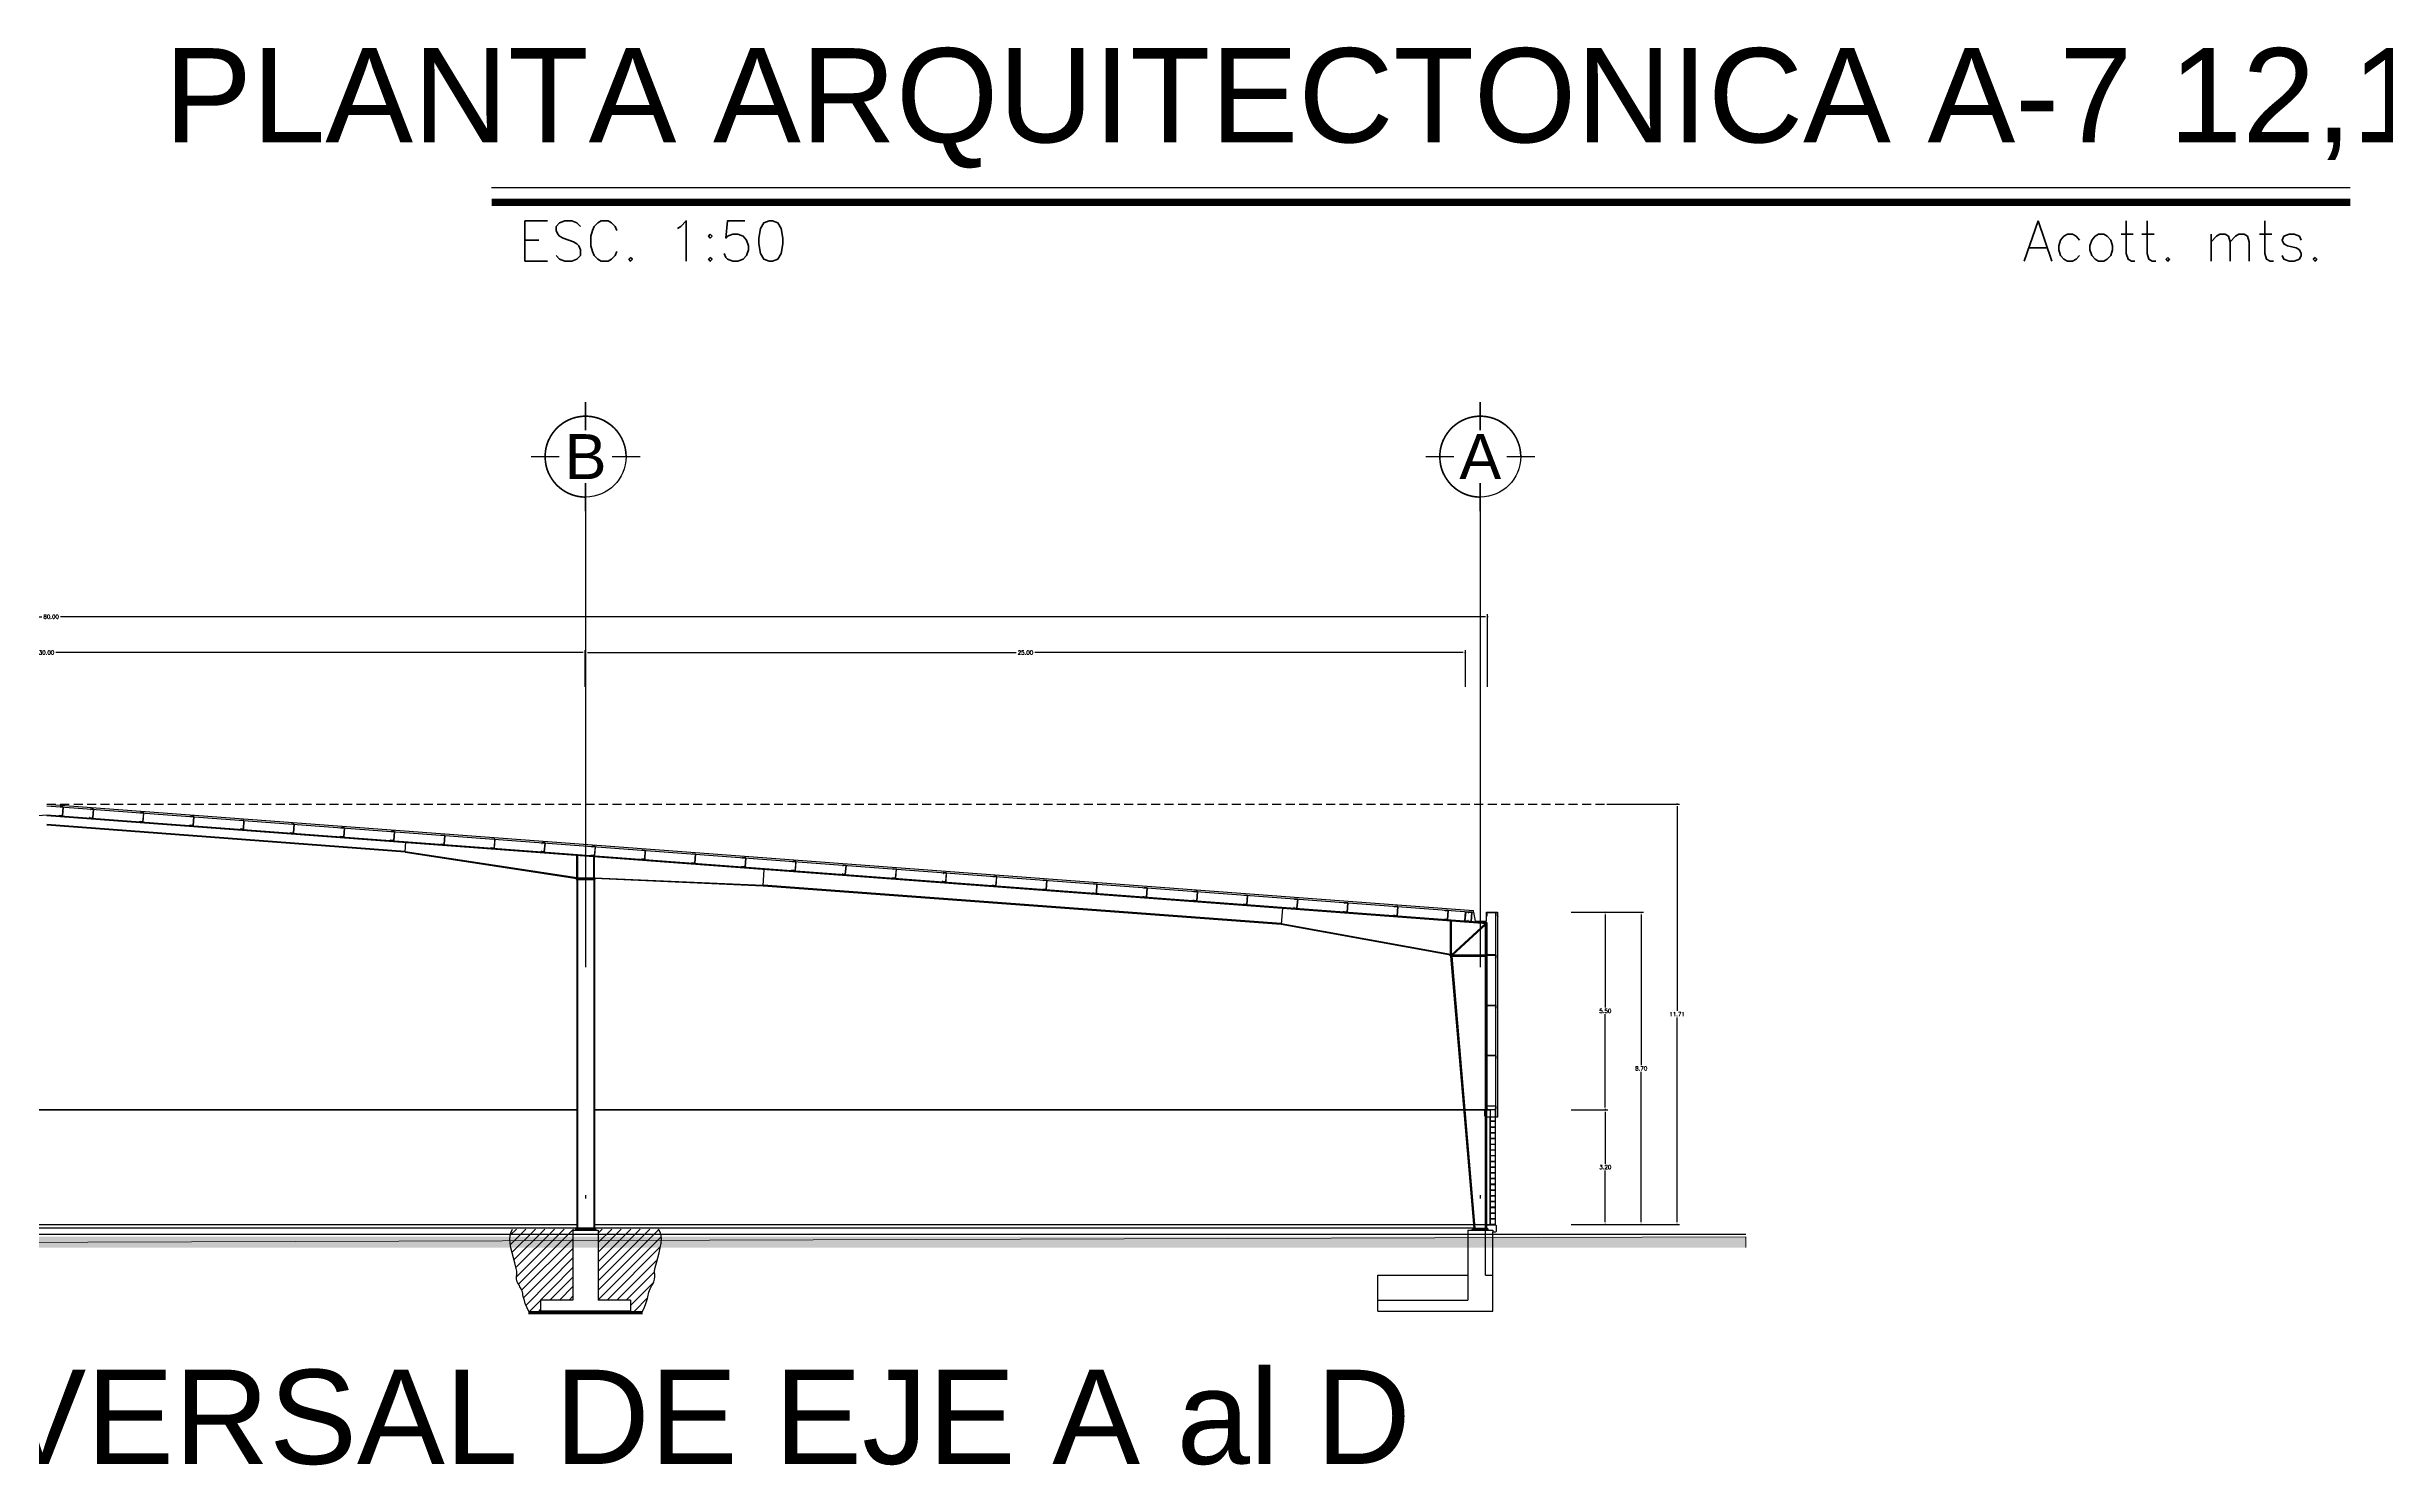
# Model space of a CAD drawing. Header units: inches. Extents: x 5 to 295, y 10 to 227.
# Drawn here: x 61.6 to 126.7, y 52.2 to 91.7 of the extents above; entities that cross this region are included whole.
import ezdxf
from ezdxf.enums import TextEntityAlignment as Align

# ---------------------------------------------------------------- set-up
doc = ezdxf.new("R2010")
doc.units = ezdxf.units.IN
doc.header["$MEASUREMENT"] = 0
doc.linetypes.add('DASHDOT', pattern=[25.4, 12.7, -6.35, 0, -6.35])
doc.linetypes.add('DASHED2', pattern=[0.375, 0.25, -0.125])
for name, color, linetype in [('1- 09', 2, 'Continuous'), ('1- 1', 1, 'Continuous'), ('1- 2', 223, 'Continuous'), ('1- 3', 3, 'Continuous'), ('8', 8, 'Continuous'), ('dim-75', 2, 'Continuous'), ('ejes', 140, 'DASHDOT'), ('hatch', 9, 'Continuous'), ('MARCO', 254, 'Continuous'), ('proy ante', 7, 'Continuous')]:
    doc.layers.add(name, color=color, linetype=linetype)
doc.layers.add('2', color=223, linetype='Continuous', lineweight=5)
doc.layers.add('3', color=3, linetype='Continuous', lineweight=30)
doc.styles.add('75', font='romans.shx', dxfattribs={"height": 0.112})
doc.styles.add('ALA', font='arial.ttf')
doc.styles.add('ROMANT', font='arial.ttf', dxfattribs={"height": 22})
doc.styles.add('TEXTOS', font='romans.shx')
doc.dimstyles.new('DIM-75P', dxfattribs={"dimtxt": 0.06375, "dimasz": 0.06375, "dimexe": 0.0675, "dimexo": 0.0468, "dimgap": 0.0375, "dimtad": 0, "dimtih": 1, "dimtoh": 1, "dimzin": 0, "dimdsep": 46, "dimtxsty": '75', "dimblk": 'flecha', "dimcen": 0.0675, "dimclrd": 1, "dimclre": 1, "dimclrt": 256, "dimadec": 0, "dimazin": 0, "dimtfac": 1, "dimtmove": 1, "dimatfit": 3, "dimldrblk": 'flecha', "dimfxl": 0.045, "dimtolj": 1, "dimtzin": 0, "dimlwd": -1, "dimlwe": -1, "dimarcsym": 0})

# ---------------------------------------------------------------- blocks, each defined once
blk = doc.blocks.new('ejeh')
at = {"layer": 'ejes', "const_width": 0.02}
blk.add_lwpolyline([(0, 0.174, -2.414214), (0.5, 0.674, 1)], format="xyb", dxfattribs=at)
for points in [[(0, 1.348), (0, 1)], [(-0.326, 0.674), (-0.674, 0.674)], [(0.326, 0.674), (0.674, 0.674)], [(0, 0), (0, 0.348)]]:
    blk.add_lwpolyline(points, dxfattribs=at)
at = {"layer": 'ejes'}
blk.add_circle((0, 0.674), 0.5, dxfattribs=at)
blk.add_attdef('X', text='', height=0.556, dxfattribs=at).set_placement((0, 0.674), align=Align.MIDDLE_CENTER)
blk = doc.blocks.new('flecha')
at = {"ltscale": 6}
for points in [[(0, 0), (-0.1, 0.1), (-0.1, 0.1), (-0.1, 0.2)], [(0, 0), (-0.1, -0.1), (-0.1, -0.1), (-0.1, -0.2)]]:
    blk.add_hatch(color=256, dxfattribs=at).paths.add_polyline_path(points)
for p, q in [((-0.1, 0.2), (-0.1, 0)), ((0, 0), (-0.1, 0.2)), ((-0.1, 0), (-0.1, 0.1)), ((0, 0), (-0.1, 0.1)), ((0, 0), (-0.1, -0.1)), ((0, 0), (-0.1, -0.2)), ((-0.1, 0), (-0.1, -0.2)), ((-0.1, 0), (-0.1, -0.1))]:
    blk.add_line(p, q, dxfattribs=at)
for points in [[(0, 0), (-0.1, 0.1), (-0.1, 0.1), (-0.1, 0.2)], [(0, 0), (-0.1, -0.1), (-0.1, -0.1), (-0.1, -0.2)]]:
    blk.add_lwpolyline(points, close=True, dxfattribs=at)
blk = doc.blocks.new('*D1421')
at = {"layer": 'Defpoints', "color": 0, "transparency": 16777216}
for p in [(101.681, 75.816), (21.684, 73.816), (101.681, 73.816)]:
    blk.add_point(p, dxfattribs=at)
at = {"layer": 'dim-75', "color": 1, "transparency": 16777216}
for p, q in [((21.684, 73.862), (21.684, 75.883)), ((21.748, 75.816), (61.421, 75.816)), ((101.618, 75.816), (61.944, 75.816)), ((101.681, 73.862), (101.681, 75.883))]:
    blk.add_line(p, q, dxfattribs=at)
at = {"layer": 'dim-75', "color": 1, "transparency": 16777216, "xscale": 0.06375, "yscale": 0.06375, "zscale": 0.06375, "rotation": 180}
blk.add_blockref('flecha', (21.684, 75.816), dxfattribs=at)
at = {"layer": 'dim-75', "color": 1, "transparency": 16777216, "xscale": 0.06375, "yscale": 0.06375, "zscale": 0.06375}
blk.add_blockref('flecha', (101.681, 75.816), dxfattribs=at)
at = {"layer": 'dim-75', "transparency": 16777216, "insert": (61.683, 75.816), "char_height": 0.112, "attachment_point": 5, "style": '75'}
blk.add_mtext('\\A1;80.00', dxfattribs=at)
blk = doc.blocks.new('*D1422')
at = {"layer": 'Defpoints', "color": 0, "transparency": 16777216}
for p in [(76.557, 74.816), (76.557, 73.816), (101.067, 73.816)]:
    blk.add_point(p, dxfattribs=at)
at = {"layer": 'dim-75', "color": 1, "transparency": 16777216}
for p, q in [((76.557, 73.862), (76.557, 74.883)), ((101.067, 73.862), (101.067, 74.883)), ((76.621, 74.816), (88.551, 74.816)), ((101.004, 74.816), (89.074, 74.816))]:
    blk.add_line(p, q, dxfattribs=at)
at = {"layer": 'dim-75', "color": 1, "transparency": 16777216, "xscale": 0.06375, "yscale": 0.06375, "zscale": 0.06375, "rotation": 180}
blk.add_blockref('flecha', (76.557, 74.816), dxfattribs=at)
at = {"layer": 'dim-75', "color": 1, "transparency": 16777216, "xscale": 0.06375, "yscale": 0.06375, "zscale": 0.06375}
blk.add_blockref('flecha', (101.067, 74.816), dxfattribs=at)
at = {"layer": 'dim-75', "transparency": 16777216, "insert": (88.812, 74.816), "char_height": 0.112, "attachment_point": 5, "style": '75'}
blk.add_mtext('\\A1;25.00', dxfattribs=at)
blk = doc.blocks.new('*D1423')
at = {"layer": 'Defpoints', "color": 0, "transparency": 16777216}
for p in [(46.549, 74.816), (46.549, 73.816), (76.557, 73.816)]:
    blk.add_point(p, dxfattribs=at)
at = {"layer": 'dim-75', "color": 1, "transparency": 16777216}
for p, q in [((46.549, 73.862), (46.549, 74.883)), ((76.557, 73.862), (76.557, 74.883)), ((46.613, 74.816), (61.292, 74.816)), ((76.493, 74.816), (61.815, 74.816))]:
    blk.add_line(p, q, dxfattribs=at)
at = {"layer": 'dim-75', "color": 1, "transparency": 16777216, "xscale": 0.06375, "yscale": 0.06375, "zscale": 0.06375, "rotation": 180}
blk.add_blockref('flecha', (46.549, 74.816), dxfattribs=at)
at = {"layer": 'dim-75', "color": 1, "transparency": 16777216, "xscale": 0.06375, "yscale": 0.06375, "zscale": 0.06375}
blk.add_blockref('flecha', (76.557, 74.816), dxfattribs=at)
at = {"layer": 'dim-75', "transparency": 16777216, "insert": (61.553, 74.816), "char_height": 0.112, "attachment_point": 5, "style": '75'}
blk.add_mtext('\\A1;30.00', dxfattribs=at)
blk = doc.blocks.new('*D1425')
at = {"layer": 'Defpoints', "color": 0, "transparency": 16777216}
for p in [(103.958, 67.582), (103.958, 58.882), (105.958, 58.882)]:
    blk.add_point(p, dxfattribs=at)
at = {"layer": 'dim-75', "color": 1, "transparency": 16777216}
for p, q in [((104.005, 67.582), (106.026, 67.582)), ((105.958, 67.518), (105.958, 63.326)), ((105.958, 58.946), (105.958, 63.139)), ((104.005, 58.882), (106.026, 58.882))]:
    blk.add_line(p, q, dxfattribs=at)
at = {"layer": 'dim-75', "color": 1, "transparency": 16777216, "xscale": 0.06375, "yscale": 0.06375, "zscale": 0.06375}
for p, rotation in [((105.958, 67.582), 90), ((105.958, 58.882), 270)]:
    blk.add_blockref('flecha', p, dxfattribs=dict(at, rotation=rotation))
at = {"layer": 'dim-75', "transparency": 16777216, "insert": (105.958, 63.232), "char_height": 0.112, "attachment_point": 5, "style": '75'}
blk.add_mtext('\\A1;8.70', dxfattribs=at)
blk = doc.blocks.new('*D1426')
at = {"layer": 'Defpoints', "color": 0, "transparency": 16777216}
for p in [(103.958, 62.082), (104.958, 62.082), (103.958, 58.882)]:
    blk.add_point(p, dxfattribs=at)
at = {"layer": 'dim-75', "color": 1, "transparency": 16777216}
for p, q in [((104.005, 62.082), (105.026, 62.082)), ((104.958, 62.018), (104.958, 60.576)), ((104.958, 58.946), (104.958, 60.389)), ((104.005, 58.882), (105.026, 58.882))]:
    blk.add_line(p, q, dxfattribs=at)
at = {"layer": 'dim-75', "color": 1, "transparency": 16777216, "xscale": 0.06375, "yscale": 0.06375, "zscale": 0.06375}
for p, rotation in [((104.958, 62.082), 90), ((104.958, 58.882), 270)]:
    blk.add_blockref('flecha', p, dxfattribs=dict(at, rotation=rotation))
at = {"layer": 'dim-75', "transparency": 16777216, "insert": (104.958, 60.482), "char_height": 0.112, "attachment_point": 5, "style": '75'}
blk.add_mtext('\\A1;3.20', dxfattribs=at)
blk = doc.blocks.new('*D1427')
at = {"layer": 'Defpoints', "color": 0, "transparency": 16777216}
for p in [(103.958, 67.582), (104.958, 67.582), (103.958, 62.082)]:
    blk.add_point(p, dxfattribs=at)
at = {"layer": 'dim-75', "color": 1, "transparency": 16777216}
for p, q in [((104.005, 67.582), (105.026, 67.582)), ((104.958, 67.518), (104.958, 64.926)), ((104.958, 62.146), (104.958, 64.739)), ((104.005, 62.082), (105.026, 62.082))]:
    blk.add_line(p, q, dxfattribs=at)
at = {"layer": 'dim-75', "color": 1, "transparency": 16777216, "xscale": 0.06375, "yscale": 0.06375, "zscale": 0.06375}
for p, rotation in [((104.958, 67.582), 90), ((104.958, 62.082), 270)]:
    blk.add_blockref('flecha', p, dxfattribs=dict(at, rotation=rotation))
at = {"layer": 'dim-75', "transparency": 16777216, "insert": (104.958, 64.832), "char_height": 0.112, "attachment_point": 5, "style": '75'}
blk.add_mtext('\\A1;5.50', dxfattribs=at)
blk = doc.blocks.new('*D1431')
at = {"layer": 'Defpoints', "color": 0, "transparency": 16777216}
for p in [(104.958, 70.597), (104.958, 58.882), (106.958, 58.882)]:
    blk.add_point(p, dxfattribs=at)
at = {"layer": 'dim-75', "color": 1, "transparency": 16777216}
for p, q in [((105.005, 70.597), (107.026, 70.597)), ((106.958, 70.533), (106.958, 64.833)), ((106.958, 58.946), (106.958, 64.646)), ((105.005, 58.882), (107.026, 58.882))]:
    blk.add_line(p, q, dxfattribs=at)
at = {"layer": 'dim-75', "color": 1, "transparency": 16777216, "xscale": 0.06375, "yscale": 0.06375, "zscale": 0.06375}
for p, rotation in [((106.958, 70.597), 90), ((106.958, 58.882), 270)]:
    blk.add_blockref('flecha', p, dxfattribs=dict(at, rotation=rotation))
at = {"layer": 'dim-75', "transparency": 16777216, "insert": (106.958, 64.74), "char_height": 0.112, "attachment_point": 5, "style": '75'}
blk.add_mtext('\\A1;11.71', dxfattribs=at)

msp = doc.modelspace()

# ---------------------------------------------------------------- hatches: boundary and pattern name
at = {"layer": 'proy ante'}
for points in [[(16.529, 58.543), (16.529, 58.243), (108.867, 58.543)], [(16.529, 58.243), (108.867, 58.543), (108.867, 58.243)]]:
    msp.add_hatch(color=256, dxfattribs=at).paths.add_polyline_path(points)

# ---------------------------------------------------------------- linework, layer by layer
at = {"layer": '1- 09', "lineweight": 25}
for points in [[(71.545, 69.278), (61.561, 70.028)], [(71.545, 69.254), (61.561, 70.005)], [(71.545, 69.254), (71.561, 69.547)], [(71.545, 69.278), (76.316, 68.551)], [(71.545, 69.254), (76.316, 68.52)], [(76.316, 68.528), (76.316, 69.191)], [(76.316, 68.528), (76.814, 68.528), (76.814, 69.152)], [(76.34, 68.528), (76.34, 69.191)], [(76.79, 68.528), (76.79, 69.152)], [(76.3, 68.528), (76.3, 68.496), (76.829, 68.496), (76.829, 68.528), (76.3, 68.528)], [(76.3, 68.496), (76.3, 68.496)], [(76.316, 68.496), (76.316, 58.78)], [(76.34, 68.496), (76.34, 58.78)], [(76.79, 68.496), (76.79, 58.78)], [(76.814, 68.543), (81.505, 68.338)], [(76.814, 68.528), (81.505, 68.322)], [(76.814, 68.496), (76.814, 58.78)], [(81.505, 68.322), (81.537, 68.772)], [(95.937, 67.272), (81.505, 68.338)], [(81.505, 68.322), (95.937, 67.248)], [(95.968, 67.69), (95.937, 67.248)], [(95.937, 67.272), (100.652, 66.419)], [(95.937, 67.248), (100.652, 66.395)], [(100.652, 66.395), (100.652, 67.343)], [(100.676, 66.395), (100.676, 67.343)], [(101.624, 67.272), (100.676, 66.395)], [(101.624, 67.232), (100.716, 66.395)], [(100.637, 66.371), (100.637, 66.395), (101.671, 66.395), (101.671, 66.371), (100.637, 66.371)], [(100.637, 66.395), (100.637, 66.395)], [(100.637, 66.371), (100.637, 66.355), (101.671, 66.355), (101.671, 66.371), (100.637, 66.371)], [(100.637, 66.355), (100.637, 66.355)], [(100.652, 66.355), (101.3, 58.78)], [(100.684, 66.355), (101.324, 58.78)]]:
    msp.add_lwpolyline(points, dxfattribs=at)
at = {"layer": '1- 1', "lineweight": 25}
for points in [[(61.561, 70.597), (101.292, 67.627)], [(61.561, 70.55), (101.292, 67.58), (101.292, 67.627)], [(61.561, 70.297), (101.656, 67.295)], [(61.561, 70.273), (101.656, 67.272)], [(101.624, 66.395), (101.624, 67.272)], [(101.656, 66.395), (101.656, 67.295)], [(101.908, 61.877), (101.908, 67.58), (101.956, 67.58)], [(101.956, 67.58), (101.956, 61.877), (101.908, 61.877)], [(101.624, 58.78), (101.624, 66.355)], [(101.656, 58.78), (101.656, 66.355)], [(101.9, 62.082), (101.624, 62.082), (101.6, 62.058)], [(101.6, 61.908), (101.6, 62.058)], [(101.9, 61.877), (101.624, 61.877), (101.6, 61.908)], [(101.75, 58.875), (101.75, 61.877)], [(101.9, 58.875), (101.9, 62.082)], [(101.75, 61.774), (101.9, 61.774)], [(101.75, 61.758), (101.9, 61.758)], [(101.75, 61.608), (101.9, 61.608)], [(101.75, 61.6), (101.9, 61.6)], [(101.75, 61.45), (101.9, 61.45)], [(101.75, 61.442), (101.9, 61.442)], [(101.75, 61.292), (101.9, 61.292)], [(101.75, 61.276), (101.9, 61.276)], [(101.75, 61.126), (101.9, 61.126)], [(101.75, 61.118), (101.9, 61.118)], [(101.75, 60.968), (101.9, 60.968)], [(101.75, 60.96), (101.9, 60.96)], [(101.75, 60.81), (101.9, 60.81)], [(101.75, 60.802), (101.9, 60.802)], [(101.75, 60.652), (101.9, 60.652)], [(101.75, 60.637), (101.9, 60.637)], [(101.75, 60.487), (101.9, 60.487)], [(101.75, 60.479), (101.9, 60.479)], [(101.75, 60.329), (101.9, 60.329)], [(101.75, 60.321), (101.9, 60.321)], [(101.75, 60.171), (101.9, 60.171)], [(101.75, 60.163), (101.9, 60.163)], [(101.75, 60.013), (101.9, 60.013)], [(101.75, 59.997), (101.9, 59.997)], [(101.75, 59.847), (101.9, 59.847)], [(101.75, 59.839), (101.9, 59.839)], [(101.75, 59.689), (101.9, 59.689)], [(101.75, 59.681), (101.9, 59.681)], [(101.75, 59.531), (101.9, 59.531)], [(101.75, 59.523), (101.9, 59.523)], [(101.75, 59.373), (101.9, 59.373)], [(101.75, 59.357), (101.9, 59.357)], [(101.75, 59.207), (101.9, 59.207)], [(101.75, 59.199), (101.9, 59.199)], [(101.75, 59.049), (101.9, 59.049)], [(101.75, 59.041), (101.9, 59.041)], [(101.75, 58.891), (101.9, 58.891)]]:
    msp.add_lwpolyline(points, dxfattribs=at)
at = {"layer": '1- 2', "lineweight": 25}
for points in [[(61.916, 70.289), (61.916, 70.273), (62.003, 70.265), (62.019, 70.51), (62.019, 70.518), (61.94, 70.526), (61.932, 70.526), (61.932, 70.51), (61.932, 70.518)], [(61.94, 70.518), (61.94, 70.526), (62.019, 70.518)], [(62.019, 70.51), (62.003, 70.265)], [(62.754, 70.226), (62.754, 70.21), (62.761, 70.21), (62.84, 70.202), (62.84, 70.21), (62.864, 70.455), (62.856, 70.455), (62.777, 70.463), (62.777, 70.455), (62.769, 70.447), (62.777, 70.447), (62.777, 70.455)], [(62.777, 70.463), (62.856, 70.455)], [(62.864, 70.455), (62.84, 70.21)], [(64.152, 70.123), (64.152, 70.107), (64.16, 70.107), (64.239, 70.099), (64.262, 70.344), (64.262, 70.352), (64.254, 70.352), (64.175, 70.36), (64.175, 70.352), (64.167, 70.352), (64.167, 70.336), (64.175, 70.336), (64.175, 70.352), (64.254, 70.352)], [(64.254, 70.344), (64.239, 70.099), (64.16, 70.107)], [(62.003, 70.265), (61.916, 70.273), (61.916, 70.289)], [(62.003, 70.273), (62.003, 70.281)], [(62.754, 70.21), (62.761, 70.226), (62.754, 70.226)], [(62.84, 70.202), (62.761, 70.21)], [(64.152, 70.107), (64.152, 70.123)], [(65.573, 70.249), (65.652, 70.242), (65.637, 69.997), (65.55, 70.005), (65.55, 70.02)], [(66.948, 69.902), (66.948, 69.91)], [(67.027, 69.894), (66.948, 69.894)], [(66.972, 70.147), (67.051, 70.139), (67.035, 69.894)], [(68.346, 69.807), (68.346, 69.791), (68.425, 69.783), (68.433, 69.783), (68.433, 69.791), (68.449, 70.036), (68.362, 70.044), (68.362, 70.028), (68.362, 70.036)], [(68.425, 69.783), (68.346, 69.791), (68.346, 69.807)], [(68.362, 70.044), (68.449, 70.036), (68.433, 69.791)], [(68.425, 69.791), (68.425, 69.799)], [(69.823, 69.681), (69.744, 69.689), (69.744, 69.704)], [(69.768, 69.934), (69.847, 69.934)], [(69.847, 69.926), (69.831, 69.681)], [(71.245, 69.823), (71.221, 69.578), (71.142, 69.586), (71.142, 69.602)], [(71.237, 69.823), (71.237, 69.831)], [(72.54, 69.483), (72.54, 69.491)], [(72.619, 69.468), (72.54, 69.475)], [(72.619, 69.475), (72.619, 69.483)], [(73.938, 69.389), (73.93, 69.373), (73.938, 69.373), (74.017, 69.365), (74.025, 69.373), (74.041, 69.618), (74.033, 69.618), (73.954, 69.625), (73.954, 69.61), (73.954, 69.618)], [(74.017, 69.365), (73.938, 69.373), (73.938, 69.389)], [(73.954, 69.625), (74.033, 69.618)], [(74.041, 69.618), (74.017, 69.373)], [(75.329, 69.286), (75.329, 69.27), (75.336, 69.27), (75.415, 69.262), (75.439, 69.507), (75.439, 69.515), (75.431, 69.515), (75.352, 69.523), (75.352, 69.515), (75.344, 69.499), (75.352, 69.499), (75.352, 69.515), (75.431, 69.515)], [(75.329, 69.27), (75.336, 69.286), (75.329, 69.286)], [(75.439, 69.507), (75.415, 69.262), (75.336, 69.27)], [(75.431, 69.507), (75.431, 69.515)], [(76.727, 69.183), (76.727, 69.159), (76.814, 69.159), (76.837, 69.404), (76.829, 69.404), (76.829, 69.412), (76.742, 69.412), (76.742, 69.396), (76.75, 69.412), (76.829, 69.404), (76.814, 69.159), (76.735, 69.167)], [(76.727, 69.167), (76.727, 69.183)], [(78.148, 69.31), (78.227, 69.302), (78.212, 69.057), (78.125, 69.057)], [(78.125, 69.065), (78.125, 69.073)], [(79.523, 68.97), (79.523, 68.954), (79.602, 68.946), (79.61, 68.946), (79.61, 68.954), (79.626, 69.199), (79.547, 69.207), (79.539, 69.207), (79.539, 69.191), (79.539, 69.199)], [(79.547, 69.199), (79.547, 69.207), (79.626, 69.199), (79.61, 68.954)], [(80.921, 68.867), (80.921, 68.851), (81, 68.844), (81.008, 68.844), (81.024, 69.088), (81.024, 69.096), (80.937, 69.104), (80.937, 69.08), (80.937, 69.096), (81.024, 69.096)], [(81.024, 69.088), (81.008, 68.844)], [(79.602, 68.946), (79.523, 68.954), (79.523, 68.97)], [(79.602, 68.954), (79.602, 68.962)], [(81, 68.844), (80.921, 68.851), (80.921, 68.867)], [(82.422, 68.986), (82.398, 68.741), (82.319, 68.749), (82.319, 68.765)], [(83.709, 68.654), (83.709, 68.638), (83.717, 68.638), (83.796, 68.63), (83.796, 68.638), (83.82, 68.883), (83.812, 68.883), (83.733, 68.891), (83.725, 68.875), (83.733, 68.875), (83.733, 68.891), (83.812, 68.883)], [(83.709, 68.646), (83.717, 68.654), (83.709, 68.654)], [(83.82, 68.883), (83.796, 68.638), (83.717, 68.638)], [(83.717, 68.646), (83.717, 68.654)], [(85.107, 68.551), (85.107, 68.535), (85.115, 68.535), (85.194, 68.528), (85.194, 68.535), (85.218, 68.78), (85.21, 68.78), (85.131, 68.788), (85.123, 68.78), (85.123, 68.772), (85.131, 68.78)], [(85.107, 68.535), (85.107, 68.551)], [(85.194, 68.528), (85.115, 68.535)], [(85.131, 68.788), (85.21, 68.78), (85.194, 68.535)], [(86.505, 68.449), (86.505, 68.433), (86.513, 68.433), (86.592, 68.425), (86.616, 68.67), (86.616, 68.678), (86.608, 68.678), (86.529, 68.686), (86.521, 68.678), (86.521, 68.662), (86.529, 68.662), (86.529, 68.678), (86.608, 68.678)], [(86.505, 68.433), (86.513, 68.449), (86.505, 68.449)], [(86.608, 68.67), (86.592, 68.425), (86.513, 68.433)], [(87.904, 68.346), (87.904, 68.322), (87.99, 68.322), (88.014, 68.567), (88.006, 68.567), (88.006, 68.575), (87.919, 68.575), (87.919, 68.559), (87.927, 68.575), (88.006, 68.567), (87.99, 68.322), (87.904, 68.33)], [(89.302, 68.235), (89.302, 68.219), (89.31, 68.219), (89.389, 68.212), (89.389, 68.219), (89.412, 68.464), (89.404, 68.464), (89.325, 68.472), (89.318, 68.472), (89.318, 68.456), (89.325, 68.472), (89.404, 68.464), (89.389, 68.219), (89.31, 68.219)], [(87.904, 68.33), (87.904, 68.346)], [(87.911, 68.33), (87.911, 68.338)], [(89.302, 68.227), (89.302, 68.235)], [(89.31, 68.227), (89.31, 68.235)], [(90.7, 68.133), (90.7, 68.117), (90.787, 68.109), (90.787, 68.117), (90.802, 68.362), (90.723, 68.37), (90.716, 68.37), (90.716, 68.354), (90.716, 68.362)], [(90.787, 68.109), (90.7, 68.117), (90.7, 68.133)], [(90.723, 68.362), (90.723, 68.37), (90.802, 68.362), (90.787, 68.117)], [(92.098, 68.03), (92.098, 68.014), (92.177, 68.006), (92.185, 68.006), (92.201, 68.251), (92.201, 68.259), (92.122, 68.267), (92.114, 68.267), (92.114, 68.243), (92.114, 68.259)], [(92.177, 68.006), (92.098, 68.014), (92.098, 68.03)], [(92.122, 68.259), (92.201, 68.259)], [(92.201, 68.251), (92.185, 68.006)], [(93.575, 67.904), (93.496, 67.911), (93.496, 67.927)], [(94.997, 68.046), (94.973, 67.801), (94.894, 67.801)], [(94.894, 67.809), (94.894, 67.817)], [(96.284, 67.714), (96.284, 67.698), (96.292, 67.698), (96.371, 67.69), (96.371, 67.698), (96.395, 67.943), (96.387, 67.943), (96.308, 67.951), (96.308, 67.943), (96.3, 67.935), (96.308, 67.935), (96.308, 67.943)], [(96.308, 67.951), (96.387, 67.943)], [(96.395, 67.943), (96.371, 67.698)], [(97.682, 67.611), (97.682, 67.595), (97.69, 67.595), (97.769, 67.588), (97.793, 67.832), (97.785, 67.84), (97.706, 67.848), (97.698, 67.84), (97.698, 67.825), (97.706, 67.84), (97.785, 67.84)], [(97.785, 67.832), (97.769, 67.588), (97.69, 67.595)], [(99.104, 67.738), (99.183, 67.73), (99.167, 67.485), (99.081, 67.493), (99.081, 67.509)], [(96.284, 67.698), (96.292, 67.714), (96.284, 67.714)], [(96.371, 67.69), (96.292, 67.698)], [(97.682, 67.595), (97.682, 67.611)], [(100.479, 67.39), (100.479, 67.398)], [(100.558, 67.382), (100.479, 67.382)], [(100.502, 67.635), (100.581, 67.627), (100.566, 67.382)], [(101.047, 67.343), (101.063, 67.588)], [(101.15, 67.588), (101.071, 67.588), (101.047, 67.343)], [(101.047, 67.343), (101.055, 67.335)], [(101.134, 67.351), (101.134, 67.335), (101.055, 67.335)], [(101.071, 67.596), (101.071, 67.588), (101.063, 67.588)], [(101.071, 67.596), (101.15, 67.588), (101.158, 67.58)], [(101.134, 67.335), (101.142, 67.351), (101.134, 67.351)], [(101.245, 67.572), (101.221, 67.327), (101.142, 67.335)], [(101.15, 67.588), (101.15, 67.596)], [(101.158, 67.58), (101.15, 67.564), (101.15, 67.58)], [(101.237, 67.572), (101.237, 67.58)], [(101.656, 67.572), (101.656, 67.564)], [(101.656, 67.572), (101.9, 67.572)], [(101.9, 67.564), (101.9, 67.572), (101.656, 67.572)], [(101.671, 67.485), (101.656, 67.485), (101.656, 67.564)], [(101.656, 67.564), (101.656, 67.485), (101.671, 67.485)], [(101.908, 67.564), (101.908, 67.572), (101.9, 67.572)], [(101.908, 67.564), (101.908, 67.485), (101.9, 67.485)], [(101.908, 67.485), (101.908, 67.564)], [(101.908, 67.485), (101.908, 67.493)], [(101.893, 66.3), (101.9, 66.3), (101.908, 66.308), (101.908, 66.387), (101.9, 66.395), (101.656, 66.395), (101.656, 66.3), (101.671, 66.3), (101.671, 66.308), (101.656, 66.308), (101.656, 66.387), (101.9, 66.387)], [(101.9, 66.308), (101.893, 66.308), (101.893, 66.3)], [(101.908, 66.387), (101.908, 66.308)], [(101.656, 64.91), (101.656, 64.989), (101.9, 64.989)], [(101.9, 64.902), (101.893, 64.902)], [(101.9, 64.91), (101.9, 64.918)], [(101.908, 64.989), (101.908, 64.91)], [(101.656, 63.591), (101.901, 63.591)], [(101.901, 63.504), (101.893, 63.504)], [(101.901, 63.583), (101.901, 63.591)], [(101.908, 63.583), (101.908, 63.504)], [(101.656, 62.106), (101.656, 62.193)], [(101.656, 62.185), (101.656, 62.193), (101.901, 62.193)], [(101.9, 62.185), (101.656, 62.185), (101.656, 62.106), (101.671, 62.106), (101.671, 62.098)], [(101.656, 62.106), (101.656, 62.098)], [(101.671, 62.098), (101.656, 62.098)], [(101.9, 62.098), (101.893, 62.098), (101.893, 62.106), (101.9, 62.106)], [(101.908, 62.185), (101.901, 62.193)], [(101.908, 62.185), (101.908, 62.106), (101.901, 62.098)], [(101.908, 62.106), (101.908, 62.185)], [(101.908, 62.106), (101.908, 62.114)], [(101.276, 58.78), (21.822, 58.78)], [(76.316, 58.875), (46.798, 58.875)], [(101.292, 58.875), (76.814, 58.875)]]:
    msp.add_lwpolyline(points, dxfattribs=at)
for points, knots in [([(65.55, 70.02), (65.55, 70.02), (65.55, 69.997), (65.55, 69.997), (65.55, 69.997), (65.637, 69.997), (65.637, 69.997), (65.637, 69.997), (65.652, 70.242), (65.652, 70.242), (65.652, 70.242), (65.652, 70.249), (65.652, 70.249), (65.652, 70.249), (65.566, 70.249), (65.566, 70.249), (65.566, 70.249), (65.566, 70.234), (65.566, 70.234), (65.566, 70.234), (65.566, 70.249), (65.566, 70.249)], [0, 0, 0, 0, 1, 1, 1, 2, 2, 2, 3, 3, 3, 4, 4, 4, 5, 5, 5, 6, 6, 6, 7, 7, 7, 7]), ([(66.948, 69.91), (66.948, 69.91), (66.948, 69.894), (66.948, 69.894), (66.948, 69.894), (67.027, 69.886), (67.027, 69.886), (67.027, 69.886), (67.035, 69.886), (67.035, 69.886), (67.035, 69.886), (67.035, 69.894), (67.035, 69.894), (67.035, 69.894), (67.051, 70.139), (67.051, 70.139), (67.051, 70.139), (66.972, 70.147), (66.972, 70.147), (66.972, 70.147), (66.964, 70.147), (66.964, 70.147), (66.964, 70.147), (66.964, 70.131), (66.964, 70.131), (66.964, 70.131), (66.964, 70.147), (66.964, 70.147)], [0, 0, 0, 0, 1, 1, 1, 2, 2, 2, 3, 3, 3, 4, 4, 4, 5, 5, 5, 6, 6, 6, 7, 7, 7, 8, 8, 8, 9, 9, 9, 9]), ([(69.744, 69.704), (69.744, 69.704), (69.744, 69.689), (69.744, 69.689), (69.744, 69.689), (69.823, 69.681), (69.823, 69.681), (69.823, 69.681), (69.831, 69.681), (69.831, 69.681), (69.831, 69.681), (69.847, 69.926), (69.847, 69.926), (69.847, 69.926), (69.847, 69.934), (69.847, 69.934), (69.847, 69.934), (69.768, 69.941), (69.768, 69.941), (69.768, 69.941), (69.76, 69.934), (69.76, 69.934), (69.76, 69.934), (69.76, 69.918), (69.76, 69.918), (69.76, 69.918), (69.76, 69.934), (69.76, 69.934)], [0, 0, 0, 0, 1, 1, 1, 2, 2, 2, 3, 3, 3, 4, 4, 4, 5, 5, 5, 6, 6, 6, 7, 7, 7, 8, 8, 8, 9, 9, 9, 9]), ([(71.142, 69.602), (71.142, 69.602), (71.134, 69.586), (71.134, 69.586), (71.134, 69.586), (71.142, 69.578), (71.142, 69.578), (71.142, 69.578), (71.229, 69.578), (71.229, 69.578), (71.229, 69.578), (71.245, 69.823), (71.245, 69.823), (71.245, 69.823), (71.245, 69.831), (71.245, 69.831), (71.245, 69.831), (71.158, 69.831), (71.158, 69.831), (71.158, 69.831), (71.158, 69.815), (71.158, 69.815), (71.158, 69.815), (71.158, 69.831), (71.158, 69.831), (71.158, 69.831), (71.245, 69.823), (71.245, 69.823)], [0, 0, 0, 0, 1, 1, 1, 2, 2, 2, 3, 3, 3, 4, 4, 4, 5, 5, 5, 6, 6, 6, 7, 7, 7, 8, 8, 8, 9, 9, 9, 9]), ([(72.54, 69.491), (72.54, 69.491), (72.54, 69.475), (72.54, 69.475), (72.54, 69.475), (72.619, 69.468), (72.619, 69.468), (72.619, 69.468), (72.627, 69.468), (72.627, 69.468), (72.627, 69.468), (72.627, 69.475), (72.627, 69.475), (72.627, 69.475), (72.643, 69.72), (72.643, 69.72), (72.643, 69.72), (72.556, 69.728), (72.556, 69.728), (72.556, 69.728), (72.556, 69.712), (72.556, 69.712), (72.556, 69.712), (72.556, 69.728), (72.556, 69.728), (72.556, 69.728), (72.643, 69.72), (72.643, 69.72), (72.643, 69.72), (72.627, 69.475), (72.627, 69.475)], [0, 0, 0, 0, 1, 1, 1, 2, 2, 2, 3, 3, 3, 4, 4, 4, 5, 5, 5, 6, 6, 6, 7, 7, 7, 8, 8, 8, 9, 9, 9, 10, 10, 10, 10]), ([(78.125, 69.073), (78.125, 69.073), (78.125, 69.057), (78.125, 69.057), (78.125, 69.057), (78.212, 69.049), (78.212, 69.049), (78.212, 69.049), (78.212, 69.057), (78.212, 69.057), (78.212, 69.057), (78.227, 69.302), (78.227, 69.302), (78.227, 69.302), (78.148, 69.31), (78.148, 69.31), (78.148, 69.31), (78.141, 69.31), (78.141, 69.31), (78.141, 69.31), (78.141, 69.294), (78.141, 69.294), (78.141, 69.294), (78.141, 69.31), (78.141, 69.31)], [0, 0, 0, 0, 1, 1, 1, 2, 2, 2, 3, 3, 3, 4, 4, 4, 5, 5, 5, 6, 6, 6, 7, 7, 7, 8, 8, 8, 8]), ([(82.319, 68.765), (82.319, 68.765), (82.311, 68.749), (82.311, 68.749), (82.311, 68.749), (82.319, 68.741), (82.319, 68.741), (82.319, 68.741), (82.406, 68.741), (82.406, 68.741), (82.406, 68.741), (82.422, 68.986), (82.422, 68.986), (82.422, 68.986), (82.414, 68.994), (82.414, 68.994), (82.414, 68.994), (82.335, 68.994), (82.335, 68.994), (82.335, 68.994), (82.335, 68.978), (82.335, 68.978), (82.335, 68.978), (82.335, 68.994), (82.335, 68.994), (82.335, 68.994), (82.414, 68.986), (82.414, 68.986)], [0, 0, 0, 0, 1, 1, 1, 2, 2, 2, 3, 3, 3, 4, 4, 4, 5, 5, 5, 6, 6, 6, 7, 7, 7, 8, 8, 8, 9, 9, 9, 9]), ([(93.496, 67.927), (93.496, 67.927), (93.496, 67.904), (93.496, 67.904), (93.496, 67.904), (93.583, 67.904), (93.583, 67.904), (93.583, 67.904), (93.599, 68.148), (93.599, 68.148), (93.599, 68.148), (93.599, 68.156), (93.599, 68.156), (93.599, 68.156), (93.512, 68.156), (93.512, 68.156), (93.512, 68.156), (93.512, 68.141), (93.512, 68.141), (93.512, 68.141), (93.512, 68.156), (93.512, 68.156), (93.512, 68.156), (93.599, 68.148), (93.599, 68.148), (93.599, 68.148), (93.583, 67.904), (93.583, 67.904)], [0, 0, 0, 0, 1, 1, 1, 2, 2, 2, 3, 3, 3, 4, 4, 4, 5, 5, 5, 6, 6, 6, 7, 7, 7, 8, 8, 8, 9, 9, 9, 9]), ([(94.894, 67.817), (94.894, 67.817), (94.886, 67.809), (94.886, 67.809), (94.886, 67.809), (94.894, 67.801), (94.894, 67.801), (94.894, 67.801), (94.973, 67.793), (94.973, 67.793), (94.973, 67.793), (94.981, 67.801), (94.981, 67.801), (94.981, 67.801), (94.997, 68.046), (94.997, 68.046), (94.997, 68.046), (94.989, 68.046), (94.989, 68.046), (94.989, 68.046), (94.91, 68.054), (94.91, 68.054), (94.91, 68.054), (94.91, 68.038), (94.91, 68.038), (94.91, 68.038), (94.91, 68.054), (94.91, 68.054), (94.91, 68.054), (94.989, 68.046), (94.989, 68.046)], [0, 0, 0, 0, 1, 1, 1, 2, 2, 2, 3, 3, 3, 4, 4, 4, 5, 5, 5, 6, 6, 6, 7, 7, 7, 8, 8, 8, 9, 9, 9, 10, 10, 10, 10]), ([(99.081, 67.509), (99.081, 67.509), (99.081, 67.485), (99.081, 67.485), (99.081, 67.485), (99.167, 67.485), (99.167, 67.485), (99.167, 67.485), (99.183, 67.73), (99.183, 67.73), (99.183, 67.73), (99.183, 67.738), (99.183, 67.738), (99.183, 67.738), (99.096, 67.738), (99.096, 67.738), (99.096, 67.738), (99.096, 67.722), (99.096, 67.722), (99.096, 67.722), (99.096, 67.738), (99.096, 67.738)], [0, 0, 0, 0, 1, 1, 1, 2, 2, 2, 3, 3, 3, 4, 4, 4, 5, 5, 5, 6, 6, 6, 7, 7, 7, 7]), ([(100.479, 67.398), (100.479, 67.398), (100.479, 67.382), (100.479, 67.382), (100.479, 67.382), (100.558, 67.374), (100.558, 67.374), (100.558, 67.374), (100.566, 67.374), (100.566, 67.374), (100.566, 67.374), (100.566, 67.382), (100.566, 67.382), (100.566, 67.382), (100.581, 67.627), (100.581, 67.627), (100.581, 67.627), (100.502, 67.635), (100.502, 67.635), (100.502, 67.635), (100.494, 67.635), (100.494, 67.635), (100.494, 67.635), (100.494, 67.619), (100.494, 67.619), (100.494, 67.619), (100.494, 67.635), (100.494, 67.635)], [0, 0, 0, 0, 1, 1, 1, 2, 2, 2, 3, 3, 3, 4, 4, 4, 5, 5, 5, 6, 6, 6, 7, 7, 7, 8, 8, 8, 9, 9, 9, 9]), ([(101.055, 67.343), (101.055, 67.343), (101.134, 67.335), (101.134, 67.335), (101.134, 67.335), (101.134, 67.351), (101.134, 67.351), (101.134, 67.351), (101.134, 67.335), (101.134, 67.335), (101.134, 67.335), (101.142, 67.335), (101.142, 67.335), (101.142, 67.335), (101.221, 67.327), (101.221, 67.327), (101.221, 67.327), (101.245, 67.572), (101.245, 67.572), (101.245, 67.572), (101.245, 67.58), (101.245, 67.58), (101.245, 67.58), (101.237, 67.58), (101.237, 67.58), (101.237, 67.58), (101.158, 67.588), (101.158, 67.588), (101.158, 67.588), (101.158, 67.58), (101.158, 67.58), (101.158, 67.58), (101.15, 67.564), (101.15, 67.564), (101.15, 67.564), (101.158, 67.564), (101.158, 67.564), (101.158, 67.564), (101.158, 67.58), (101.158, 67.58), (101.158, 67.58), (101.237, 67.58), (101.237, 67.58)], [0, 0, 0, 0, 1, 1, 1, 2, 2, 2, 3, 3, 3, 4, 4, 4, 5, 5, 5, 6, 6, 6, 7, 7, 7, 8, 8, 8, 9, 9, 9, 10, 10, 10, 11, 11, 11, 12, 12, 12, 13, 13, 13, 14, 14, 14, 14]), ([(101.9, 67.485), (101.9, 67.485), (101.893, 67.485), (101.893, 67.485), (101.893, 67.485), (101.9, 67.485), (101.9, 67.485)], [0, 0, 0, 0, 1, 1, 1, 2, 2, 2, 2]), ([(101.893, 64.902), (101.893, 64.902), (101.908, 64.902), (101.908, 64.902), (101.908, 64.902), (101.908, 64.989), (101.908, 64.989), (101.908, 64.989), (101.656, 64.989), (101.656, 64.989), (101.656, 64.989), (101.656, 64.902), (101.656, 64.902), (101.656, 64.902), (101.671, 64.902), (101.671, 64.902), (101.671, 64.902), (101.656, 64.902), (101.656, 64.902)], [0, 0, 0, 0, 1, 1, 1, 2, 2, 2, 3, 3, 3, 4, 4, 4, 5, 5, 5, 6, 6, 6, 6]), ([(101.893, 63.504), (101.893, 63.504), (101.908, 63.504), (101.908, 63.504), (101.908, 63.504), (101.908, 63.591), (101.908, 63.591), (101.908, 63.591), (101.656, 63.591), (101.656, 63.591), (101.656, 63.591), (101.656, 63.504), (101.656, 63.504), (101.656, 63.504), (101.672, 63.504), (101.672, 63.504), (101.672, 63.504), (101.656, 63.504), (101.656, 63.504), (101.656, 63.504), (101.656, 63.583), (101.656, 63.583)], [0, 0, 0, 0, 1, 1, 1, 2, 2, 2, 3, 3, 3, 4, 4, 4, 5, 5, 5, 6, 6, 6, 7, 7, 7, 7])]:
    msp.add_open_spline(points, degree=3, knots=knots, dxfattribs=at)
at = {"layer": '1- 3', "lineweight": 25}
msp.add_lwpolyline([(101.095, 67.596), (101.292, 67.58), (101.332, 67.335), (101.648, 67.335), (101.648, 67.58), (101.956, 67.58), (101.956, 67.477), (101.979, 67.461)], dxfattribs=at)
at = {"layer": '2', "lineweight": 25}
for points in [[(76.292, 58.757), (76.261, 58.725)], [(76.292, 58.757), (76.292, 58.78), (76.837, 58.78), (76.837, 58.757), (76.292, 58.757)], [(76.292, 58.78), (76.292, 58.78)], [(76.837, 58.757), (76.869, 58.725)], [(101.276, 58.757), (101.245, 58.725)], [(101.276, 58.757), (101.276, 58.78), (101.679, 58.78), (101.679, 58.757), (101.276, 58.757)], [(101.276, 58.78), (101.276, 58.78)], [(101.679, 58.757), (101.711, 58.725)], [(74.973, 56.458), (78.149, 56.458)], [(74.973, 56.442), (78.149, 56.442)], [(74.973, 56.419), (78.149, 56.419)], [(74.973, 56.403), (78.149, 56.403)]]:
    msp.add_lwpolyline(points, dxfattribs=at)
at = {"layer": '3', "lineweight": 25}
for points in [[(76.213, 58.725), (76.213, 56.774)], [(76.213, 58.725), (76.916, 58.725)], [(76.916, 58.725), (76.916, 56.774)], [(101.126, 58.725), (101.126, 56.774)], [(101.126, 58.725), (101.624, 58.725)], [(101.624, 57.477), (101.624, 58.875)], [(101.624, 58.875), (101.9, 58.875)], [(101.624, 58.725), (101.829, 58.725), (101.829, 58.678)], [(101.829, 56.474), (101.829, 58.678)], [(101.829, 58.678), (101.9, 58.678)], [(101.924, 58.851), (101.9, 58.875)], [(101.9, 58.678), (101.924, 58.701)], [(101.924, 58.701), (101.924, 58.851)], [(98.622, 56.474), (98.622, 57.477)], [(98.622, 57.477), (101.126, 57.477)], [(101.624, 57.477), (101.829, 57.477)], [(75.313, 56.774), (75.313, 56.474)], [(77.817, 56.774), (77.817, 56.474), (75.313, 56.474)], [(76.213, 56.774), (75.313, 56.774)], [(77.817, 56.774), (76.916, 56.774)], [(98.622, 56.774), (101.126, 56.774)], [(98.622, 56.474), (101.829, 56.474)]]:
    msp.add_lwpolyline(points, dxfattribs=at)
at = {"layer": '8'}
msp.add_line((73.949, 87.768), (125.699, 87.768), dxfattribs=at)
at = {"layer": '8', "const_width": 0.206}
msp.add_lwpolyline([(73.949, 87.357), (125.699, 87.357)], dxfattribs=at)
at = {"layer": 'dim-75', "linetype": 'DASHED2'}
msp.add_line((61.561, 70.597), (105.263, 70.597), dxfattribs=at)
at = {"layer": 'ejes'}
for p, q in [((76.565, 78.754), (76.565, 58.882)), ((101.477, 78.754), (101.477, 58.882))]:
    msp.add_line(p, q, dxfattribs=at)
at = {"layer": 'hatch', "lineweight": 25}
for points in [[(46.798, 62.082), (46.798, 69.191), (61.561, 70.297), (76.34, 69.191), (76.34, 62.082), (46.798, 62.082)], [(76.814, 62.082), (76.814, 69.152), (101.656, 67.295), (101.656, 62.082), (76.814, 62.082)], [(76.316, 62.082), (76.316, 58.875), (46.798, 58.875), (46.798, 62.082), (76.316, 62.082)], [(46.798, 62.082), (76.316, 62.082)], [(101.75, 62.082), (101.75, 58.875), (76.814, 58.875), (76.814, 62.082), (101.75, 62.082)], [(76.814, 62.082), (101.656, 62.082)], [(108.867, 58.607), (16.529, 58.607)], [(74.46, 58.314), (74.902, 58.757)], [(74.468, 58.591), (74.641, 58.757)], [(74.523, 58.109), (75.171, 58.757)], [(74.57, 57.896), (75.431, 58.757)], [(74.626, 57.682), (75.7, 58.757)], [(74.641, 57.43), (75.968, 58.757)], [(74.697, 57.224), (76.229, 58.757)], [(76.916, 58.646), (77.027, 58.757)], [(76.916, 58.385), (77.295, 58.757)], [(76.916, 58.117), (77.556, 58.757)], [(76.916, 57.848), (77.825, 58.757)], [(76.916, 57.588), (78.085, 58.757)], [(76.916, 57.319), (78.354, 58.757)], [(76.916, 57.058), (78.607, 58.749)], [(74.784, 57.051), (76.213, 58.48)], [(74.839, 56.837), (76.213, 58.212)], [(76.916, 56.79), (78.67, 58.543)], [(77.169, 56.774), (78.654, 58.267)], [(74.91, 56.64), (76.213, 57.951)], [(75.013, 56.474), (76.213, 57.682)], [(75.573, 56.774), (76.213, 57.414)], [(77.43, 56.774), (78.559, 57.904)], [(77.698, 56.774), (78.48, 57.564)], [(75.842, 56.774), (76.213, 57.153)], [(76.103, 56.774), (76.213, 56.885)], [(77.817, 56.632), (78.457, 57.272)], [(77.927, 56.474), (78.291, 56.837)], [(75.273, 56.474), (75.313, 56.513)]]:
    msp.add_lwpolyline(points, dxfattribs=at)
for points, knots in [([(74.981, 56.458), (74.981, 56.458), (74.926, 56.584), (74.926, 56.584), (74.926, 56.584), (74.886, 56.687), (74.886, 56.687), (74.886, 56.687), (74.863, 56.766), (74.863, 56.766), (74.791, 56.934), (74.842, 56.998), (74.736, 57.145), (74.736, 57.145), (74.72, 57.185), (74.72, 57.185), (74.72, 57.185), (74.697, 57.224), (74.697, 57.224), (74.642, 57.315), (74.619, 57.4), (74.649, 57.501), (74.649, 57.501), (74.649, 57.58), (74.649, 57.58), (74.604, 57.848), (74.413, 58.365), (74.46, 58.567), (74.46, 58.567), (74.483, 58.654), (74.483, 58.654), (74.483, 58.654), (74.531, 58.757), (74.531, 58.757)], [0, 0, 0, 0, 1, 1, 1, 2, 2, 2, 3, 3, 3, 4, 4, 4, 5, 5, 5, 6, 6, 6, 7, 7, 7, 8, 8, 8, 9, 9, 9, 10, 10, 10, 11, 11, 11, 11]), ([(78.149, 56.458), (78.149, 56.458), (78.204, 56.584), (78.204, 56.584), (78.204, 56.584), (78.243, 56.687), (78.243, 56.687), (78.243, 56.687), (78.267, 56.766), (78.267, 56.766), (78.326, 56.913), (78.303, 57.002), (78.393, 57.145), (78.393, 57.145), (78.409, 57.185), (78.409, 57.185), (78.409, 57.185), (78.433, 57.224), (78.433, 57.224), (78.491, 57.307), (78.501, 57.405), (78.488, 57.501), (78.488, 57.501), (78.48, 57.524), (78.48, 57.524), (78.48, 57.524), (78.48, 57.58), (78.48, 57.58), (78.527, 57.839), (78.717, 58.371), (78.67, 58.567), (78.67, 58.567), (78.646, 58.654), (78.646, 58.654), (78.646, 58.654), (78.599, 58.757), (78.599, 58.757)], [0, 0, 0, 0, 1, 1, 1, 2, 2, 2, 3, 3, 3, 4, 4, 4, 5, 5, 5, 6, 6, 6, 7, 7, 7, 8, 8, 8, 9, 9, 9, 10, 10, 10, 11, 11, 11, 12, 12, 12, 12])]:
    msp.add_open_spline(points, degree=3, knots=knots, dxfattribs=at)
at = {"layer": 'proy ante', "lineweight": 0}
for points in [[(16.529, 58.543), (16.529, 58.243), (108.867, 58.543)], [(16.529, 58.243), (108.867, 58.543), (108.867, 58.243)]]:
    msp.add_lwpolyline(points, dxfattribs=at)

# ---------------------------------------------------------------- block references
at = {"layer": 'MARCO'}
ref = msp.add_blockref('ejeh', (76.565, 78.754), dxfattribs=dict(at, xscale=2.254873559710263, yscale=2.254873559710263, zscale=2.254873559710263))
ref.add_attrib('X', 'B', dxfattribs={"layer": 'ejes', "height": 1.254, "style": 'ALA'}).set_placement((76.565, 80.274), align=Align.MIDDLE_CENTER)
ref = msp.add_blockref('ejeh', (101.477, 78.754), dxfattribs=dict(at, xscale=2.254873559710263, yscale=2.254873559710263, zscale=2.254873559710263))
ref.add_attrib('X', 'A', dxfattribs={"layer": 'ejes', "height": 1.254, "style": 'ALA'}).set_placement((101.477, 80.274), align=Align.MIDDLE_CENTER)

# ---------------------------------------------------------------- texts
at = {"layer": '8', "color": 5, "char_height": 2.625, "attachment_point": 9, "style": 'ROMANT'}
for s, insert in [('PLANTA ARQUITECTONICA A-7 12,139.94 m²', (142.26, 88.307)), ('CORTE TRANSVERSAL DE EJE A al D', (99.543, 52.177))]:
    msp.add_mtext(s, dxfattribs=dict(at, insert=insert))
at = {"layer": '8', "color": 2, "char_height": 1.125, "width": 15.0999, "attachment_point": 2, "style": 'TEXTOS'}
for s, insert in [('ESC.^I1:50', (78.445, 86.843)), ('Acott. mts.', (120.768, 86.843))]:
    msp.add_mtext(s, dxfattribs=dict(at, insert=insert))

# ---------------------------------------------------------------- dimensions: what is measured, and where the dimension line sits
at = {"layer": 'dim-75'}
for base, p1, p2, angle, picture, middle in [((101.681, 75.816), (21.684, 73.816), (101.681, 73.816), 180, '*D1421', (61.683, 75.816)), ((105.958, 58.882), (103.958, 67.582), (103.958, 58.882), 90, '*D1425', (105.958, 63.232)), ((104.958, 67.582), (103.958, 62.082), (103.958, 67.582), 90, '*D1427', (104.958, 64.832)), ((104.958, 62.082), (103.958, 58.882), (103.958, 62.082), 90, '*D1426', (104.958, 60.482))]:
    dim = msp.add_linear_dim(base=base, p1=p1, p2=p2, angle=angle, dimstyle='DIM-75P', dxfattribs=at)
    dim.commit()
    dim.dimension.update_dxf_attribs({"geometry": picture, "text_midpoint": middle})
for base, p1, p2, angle, text, picture, middle in [((46.549, 74.816), (76.557, 73.816), (46.549, 73.816), 180, '30.00', '*D1423', (61.553, 74.816)), ((76.557, 74.816), (101.067, 73.816), (76.557, 73.816), 180, '25.00', '*D1422', (88.812, 74.816)), ((106.958, 58.882), (104.958, 70.597), (104.958, 58.882), 90, '11.71', '*D1431', (106.958, 64.74))]:
    dim = msp.add_linear_dim(base=base, p1=p1, p2=p2, angle=angle, text=text, dimstyle='DIM-75P', dxfattribs=at)
    dim.commit()
    dim.dimension.update_dxf_attribs({"geometry": picture, "text_midpoint": middle})

doc.saveas('drawing.dxf')
